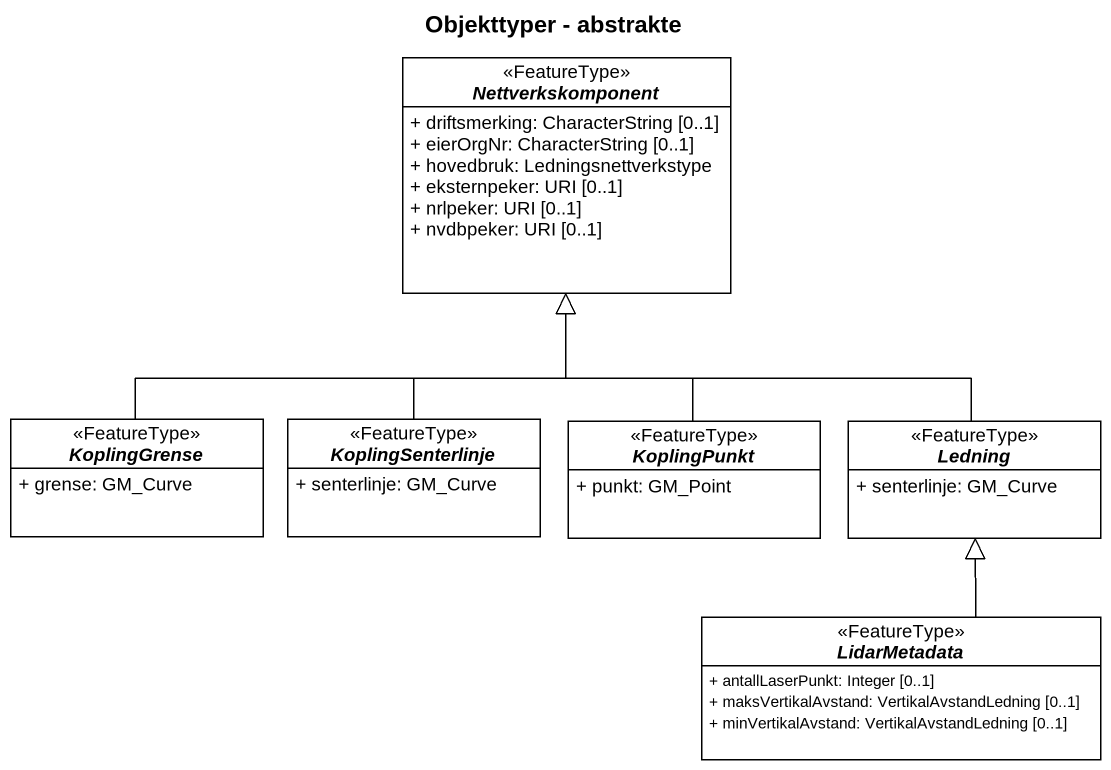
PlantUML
@startuml
title Objekttyper - abstrakte
hide circle
hide empty members
skinparam classAttributeIconSize 0
abstract class Nettverkskomponent <<FeatureType>> #FFFFFF {
  + driftsmerking: CharacterString [0..1]
  + eierOrgNr: CharacterString [0..1]
  + hovedbruk: Ledningsnettverkstype
  + eksternpeker: URI [0..1]
  + nrlpeker: URI [0..1]
  + nvdbpeker: URI [0..1]
}
abstract class KoplingGrense <<FeatureType>> #FFFFFF {
  + grense: GM_Curve
}
abstract class KoplingSenterlinje <<FeatureType>> #FFFFFF {
  + senterlinje: GM_Curve
}
abstract class KoplingPunkt <<FeatureType>> #FFFFFF {
  + punkt: GM_Point
}
abstract class Ledning <<FeatureType>> #FFFFFF {
  + senterlinje: GM_Curve
}
abstract class LidarMetadata <<FeatureType>> #FFFFFF {
  + antallLaserPunkt: Integer [0..1]
  + maksVertikalAvstand: VertikalAvstandLedning [0..1]
  + minVertikalAvstand: VertikalAvstandLedning [0..1]
}
KoplingGrense -up-|> Nettverkskomponent
KoplingSenterlinje -up-|> Nettverkskomponent
KoplingPunkt -up-|> Nettverkskomponent
Ledning -up-|> Nettverkskomponent
LidarMetadata -up-|> Ledning
@enduml
